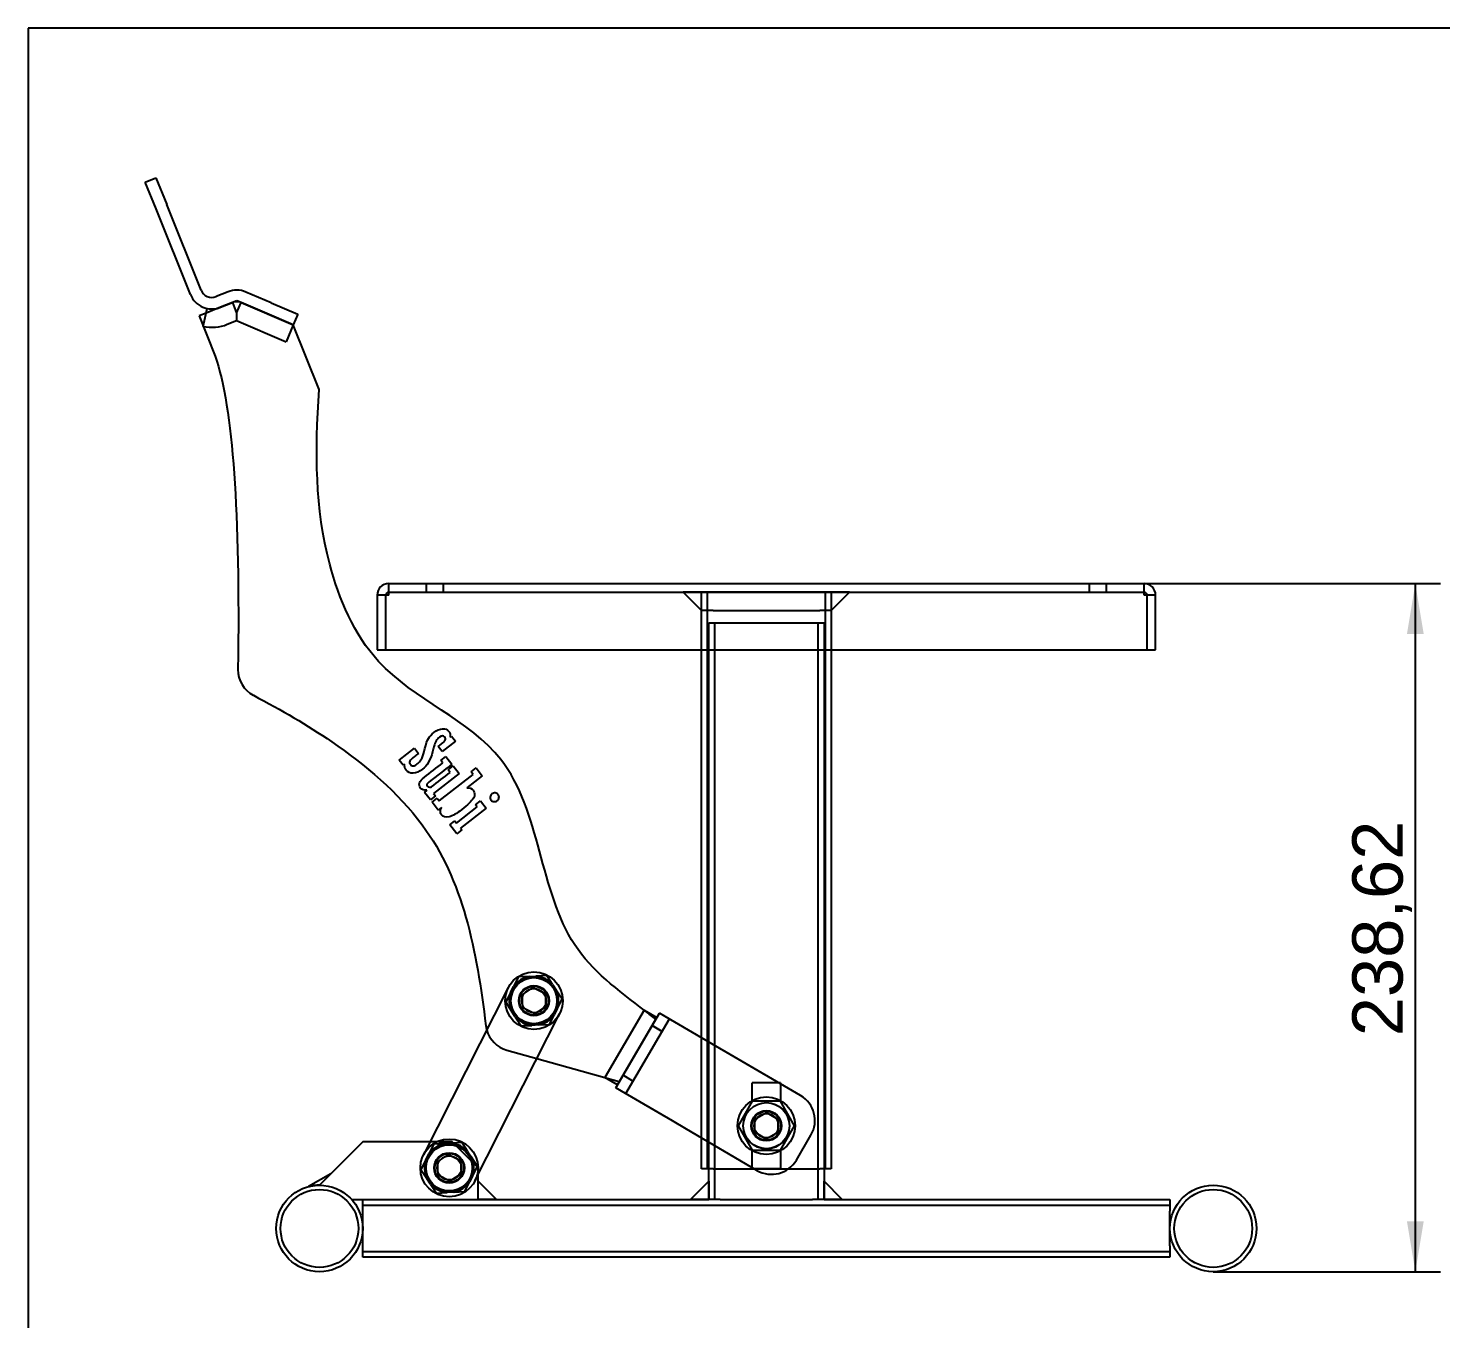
# Model space of a CAD drawing. Header units: millimetres. Extents: x 10 to 287, y 10 to 189.
# Drawn here: x 10 to 108, y 99.5 to 189 of the extents above; entities that cross this region are included whole.
import ezdxf
from ezdxf.enums import TextEntityAlignment as Align
from ezdxf.lldxf.tags import DXFTag

# ---------------------------------------------------------------- set-up
doc = ezdxf.new("R2010")
doc.units = ezdxf.units.MM
for name, color, linetype in [('ANGULAR_1', 7, 'Continuous'), ('ANGULAR_2', 7, 'Continuous'), ('CBM_P001', 7, 'Continuous'), ('CBM_P002', 7, 'Continuous'), ('CBM_P003', 7, 'Continuous'), ('CBM_P004', 7, 'Continuous'), ('CBM_P005.PAR', 7, 'Continuous'), ('CBM_P006', 7, 'Continuous'), ('CBM_P007.PAR', 7, 'Continuous'), ('CBM_P008', 7, 'Continuous'), ('CBM_P009', 7, 'Continuous'), ('CBM_P010.PAR', 7, 'Continuous'), ('Default', 7, 'Continuous'), ('DIN125_M10', 7, 'Continuous'), ('DIN912_M10X16', 7, 'Continuous'), ('DIN912_M10X35', 7, 'Continuous'), ('DIN934_M10', 7, 'Continuous'), ('DIN980_M10', 7, 'Continuous'), ('Predeterminado', 7, 'Continuous')]:
    doc.layers.add(name, color=color, linetype=linetype)
doc.styles.add('SEACAD_Arial', font='arial.ttf')
tags = doc.linetypes.add('HIDDEN2', pattern=[4.7625, 3.175, -1.5875]).pattern_tags.tags
tags[6:7] = [DXFTag(74, 4), DXFTag(75, 0), DXFTag(340, '0'), DXFTag(46, 0.0), DXFTag(50, 0.0), DXFTag(44, 0.0), DXFTag(45, 0.0)]
tags[4:5] = [DXFTag(74, 4), DXFTag(75, 0), DXFTag(340, '0'), DXFTag(46, 0.0), DXFTag(50, 0.0), DXFTag(44, 0.0), DXFTag(45, 0.0)]
doc.dimstyles.new('ISO_(mm)', dxfattribs={"dimtxt": 3.5, "dimasz": 3.5, "dimexe": 1.75, "dimexo": 0, "dimgap": 0.875, "dimtad": 1, "dimlfac": 5, "dimtxsty": 'SEACAD_Arial', "dimblk1": '_SE_FILLED', "dimblk2": '_SE_FILLED', "dimsah": 1, "dimcen": 1.75, "dimadec": 0, "dimazin": 0, "dimtfac": 0.5, "dimtmove": 0, "dimatfit": 3, "dimfxl": 1, "dimarcsym": 0})

# ---------------------------------------------------------------- blocks, each defined once
blk = doc.blocks.new('SE')
at = {"layer": 'ANGULAR_1', "color": 7, "linetype": 'HIDDEN2'}
for p, q in [((57.5, 149.927), (55.43, 149.927)), ((55.43, 149.927), (56.7, 148.657)), ((56.7, 148.657), (56.7, 149.927)), ((64.9, 149.927), (57.5, 149.927)), ((66.97, 149.927), (64.9, 149.927)), ((65.7, 149.927), (65.7, 148.657)), ((66.97, 149.927), (65.7, 148.657)), ((57.5, 148.657), (56.7, 148.657)), ((57.5, 148.657), (64.9, 148.657)), ((65.7, 148.657), (64.9, 148.657)), ((50.867, 115.758), (53.597, 120.428))]:
    blk.add_line(p, q, dxfattribs=at)
at = {"layer": 'ANGULAR_1', "color": 7, "linetype": 'Continuous'}
for p, q in [((52.734, 120.933), (50.003, 116.263)), ((52.734, 120.933), (53.597, 120.428)), ((50.867, 115.758), (50.003, 116.263)), ((57.2, 109.072), (55.93, 107.802)), ((57.2, 109.072), (57.2, 107.802)), ((65.2, 107.802), (65.2, 109.072)), ((66.47, 107.802), (65.2, 109.072)), ((57.2, 107.802), (55.93, 107.802)), ((66.47, 107.802), (65.2, 107.802))]:
    blk.add_line(p, q, dxfattribs=at)
at = {"layer": 'ANGULAR_2', "color": 7, "linetype": 'Continuous'}
for p, q in [((22.136, 168.363), (22.4, 169.606)), ((24.155, 170.018), (24.454, 169.276)), ((24.454, 169.276), (24.768, 170.011)), ((23.802, 168.507), (24.448, 168.767)), ((24.454, 169.276), (24.448, 168.767)), ((24.448, 168.767), (27.88, 167.302)), ((28.379, 168.47), (27.88, 167.302)), ((62.182, 115.897), (62.064, 115.897)), ((62.182, 115.897), (62.182, 115.828)), ((60.219, 109.957), (60.219, 110.026)), ((60.219, 109.957), (60.337, 109.957)), ((30.996, 109.598), (29.438, 108.704)), ((30.996, 109.598), (30.2, 108.802)), ((41.2, 107.802), (41.2, 109.072)), ((42.47, 107.802), (41.2, 109.072))]:
    blk.add_line(p, q, dxfattribs=at)
at = {"layer": 'ANGULAR_2', "color": 7, "linetype": 'HIDDEN2'}
for p, q in [((23.329, 169.686), (24.155, 170.018)), ((24.768, 170.011), (28.379, 168.47)), ((62.064, 115.897), (60.219, 115.897)), ((60.219, 114.627), (60.219, 115.897)), ((62.182, 115.828), (62.182, 114.627)), ((62.182, 114.627), (60.219, 114.627)), ((60.219, 111.227), (62.182, 111.227)), ((60.219, 110.026), (60.219, 111.227)), ((62.182, 111.227), (62.182, 109.957)), ((60.337, 109.957), (62.182, 109.957)), ((42.47, 107.802), (41.2, 107.802))]:
    blk.add_line(p, q, dxfattribs=at)
for centre, radius, start, end in [((22.732, 171.171), 1.6, 258.00087, 291.88335), ((30.2, 105.802), 3, 90, 104.71267)]:
    blk.add_arc(centre, radius, start, end, dxfattribs=at)
at = {"layer": 'ANGULAR_2', "color": 7, "linetype": 'Continuous'}
blk.add_arc((22.732, 171.171), 2.87, 258.00087, 291.88335, dxfattribs=at)
at = {"layer": 'CBM_P001', "color": 7, "linetype": 'Continuous'}
for centre, radius in [((30.2, 105.802), 3), ((92.2, 105.802), 3), ((30.2, 105.802), 2.7), ((92.2, 105.802), 2.7)]:
    blk.add_circle(centre, radius, dxfattribs=at)
at = {"layer": 'CBM_P002', "color": 7, "linetype": 'Continuous'}
for p, q in [((33.2, 107.802), (57.2, 107.802)), ((33.2, 107.002), (33.2, 107.802)), ((65.2, 107.802), (89.2, 107.802)), ((89.2, 107.802), (89.2, 107.002)), ((33.2, 104.602), (33.2, 107.002)), ((89.2, 104.602), (89.2, 107.002)), ((33.2, 103.802), (33.2, 104.602)), ((89.2, 104.602), (89.2, 103.802)), ((89.2, 103.802), (33.2, 103.802))]:
    blk.add_line(p, q, dxfattribs=at)
at = {"layer": 'CBM_P002', "color": 7, "linetype": 'HIDDEN2'}
for p, q in [((89.2, 107.402), (33.2, 107.402)), ((33.2, 104.202), (89.2, 104.202))]:
    blk.add_line(p, q, dxfattribs=at)
at = {"layer": 'CBM_P003', "color": 7, "linetype": 'HIDDEN2'}
for p, q in [((57.2, 109.927), (57.2, 147.802)), ((57.2, 147.802), (58, 147.802)), ((57.6, 147.802), (57.6, 107.802)), ((58, 147.802), (64.4, 147.802)), ((64.4, 147.802), (65.2, 147.802)), ((64.8, 107.802), (64.8, 147.802)), ((65.2, 147.802), (65.2, 109.927))]:
    blk.add_line(p, q, dxfattribs=at)
at = {"layer": 'CBM_P003', "color": 7, "linetype": 'Continuous'}
for p, q in [((57.2, 107.802), (57.2, 109.927)), ((65.2, 109.927), (65.2, 107.802)), ((58, 107.802), (57.2, 107.802)), ((58, 107.802), (64.4, 107.802)), ((65.2, 107.802), (64.4, 107.802))]:
    blk.add_line(p, q, dxfattribs=at)
at = {"layer": 'CBM_P004', "color": 7, "linetype": 'HIDDEN2'}
for p, q in [((56.7, 145.927), (56.7, 149.927)), ((57.1, 149.927), (57.1, 109.927)), ((65.3, 109.927), (65.3, 149.927)), ((65.7, 149.927), (65.7, 145.927)), ((56.7, 112.083), (56.7, 119.033)), ((60.388, 109.927), (62.715, 109.927))]:
    blk.add_line(p, q, dxfattribs=at)
at = {"layer": 'CBM_P004', "color": 7, "linetype": 'Continuous'}
for p, q in [((56.7, 119.033), (56.7, 145.927)), ((65.7, 145.927), (65.7, 109.927)), ((56.7, 109.927), (56.7, 112.083)), ((57.5, 109.927), (56.7, 109.927)), ((57.5, 109.927), (60.388, 109.927)), ((62.715, 109.927), (64.9, 109.927)), ((65.7, 109.927), (64.9, 109.927))]:
    blk.add_line(p, q, dxfattribs=at)
at = {"layer": 'CBM_P005.PAR', "color": 7, "linetype": 'Continuous'}
for p, q in [((50.751, 115.56), (53.779, 120.74)), ((54.184, 120.504), (53.779, 120.74)), ((57.707, 118.444), (54.184, 120.504)), ((58.684, 117.873), (57.707, 118.444)), ((63.578, 115.012), (58.684, 117.873)), ((51.156, 115.324), (50.751, 115.56)), ((54.679, 113.264), (51.156, 115.324)), ((55.656, 112.693), (54.679, 113.264)), ((60.55, 109.832), (55.656, 112.693)), ((63.286, 110.55), (64.295, 112.276))]:
    blk.add_line(p, q, dxfattribs=at)
at = {"layer": 'CBM_P005.PAR', "color": 7, "linetype": 'HIDDEN2'}
for p, q in [((51.442, 115.157), (54.47, 120.336)), ((53.965, 119.473), (53.274, 119.877)), ((51.946, 116.02), (51.256, 116.424))]:
    blk.add_line(p, q, dxfattribs=at)
at = {"layer": 'CBM_P005.PAR', "color": 7, "linetype": 'Continuous'}
for centre, start, end in [((62.568, 113.286), 329.69017, 59.69017), ((61.559, 111.559), 239.69017, 329.69017)]:
    blk.add_arc(centre, 2, start, end, dxfattribs=at)
at = {"layer": 'CBM_P006', "color": 7, "linetype": 'Continuous'}
for p, q in [((43.293, 122.502), (37.416, 110.907)), ((40.984, 109.098), (46.861, 120.694))]:
    blk.add_line(p, q, dxfattribs=at)
at = {"layer": 'CBM_P007.PAR', "color": 7, "linetype": 'Continuous'}
for p, q in [((35, 150.527), (87.4, 150.527)), ((35, 149.727), (35, 150.527)), ((87.4, 149.727), (87.4, 150.527)), ((34.2, 149.727), (34.2, 145.927)), ((35, 149.727), (34.2, 149.727)), ((88.2, 149.727), (87.4, 149.727)), ((88.2, 145.927), (88.2, 149.727)), ((34.2, 145.927), (88.2, 145.927))]:
    blk.add_line(p, q, dxfattribs=at)
at = {"layer": 'CBM_P007.PAR', "color": 7, "linetype": 'HIDDEN2'}
for p, q in [((35, 149.927), (87.4, 149.927)), ((37.6, 150.527), (37.6, 149.927)), ((38.8, 149.927), (38.8, 150.527)), ((83.6, 150.527), (83.6, 149.927)), ((84.8, 149.927), (84.8, 150.527)), ((34.8, 145.927), (34.8, 149.727)), ((87.6, 149.727), (87.6, 145.927))]:
    blk.add_line(p, q, dxfattribs=at)
at = {"layer": 'CBM_P007.PAR', "color": 7, "linetype": 'Continuous'}
for centre, radius, start, end in [((35, 149.727), 0.8, 90, 180), ((35, 149.727), 0.2, 90, 180), ((87.4, 149.727), 0.8, 0, 90), ((87.4, 149.727), 0.2, 0, 90)]:
    blk.add_arc(centre, radius, start, end, dxfattribs=at)
at = {"layer": 'CBM_P008', "color": 7, "linetype": 'Continuous'}
for p, q in [((33.2, 111.802), (30.2, 108.802)), ((37.87, 111.802), (33.2, 111.802)), ((41.2, 107.802), (41.2, 109.525)), ((32.436, 107.802), (33.2, 107.802))]:
    blk.add_line(p, q, dxfattribs=at)
at = {"layer": 'CBM_P008', "color": 7, "linetype": 'HIDDEN2'}
for p, q in [((39.4, 111.802), (37.87, 111.802)), ((41.2, 110.002), (39.4, 111.802)), ((41.2, 109.525), (41.2, 110.002))]:
    blk.add_line(p, q, dxfattribs=at)
at = {"layer": 'CBM_P009', "color": 7, "linetype": 'HIDDEN2'}
for p, q in [((23.329, 169.686), (22.332, 169.285)), ((24.463, 170.141), (24.155, 170.018)), ((24.768, 170.011), (24.463, 170.141)), ((53.274, 119.877), (53.965, 119.473)), ((43.186, 118.178), (45.287, 117.588)), ((50.003, 116.263), (50.998, 115.983)), ((51.946, 116.02), (51.256, 116.424))]:
    blk.add_line(p, q, dxfattribs=at)
at = {"layer": 'CBM_P009', "color": 7, "linetype": 'Continuous'}
for p, q in [((22.332, 169.285), (21.844, 169.089)), ((21.844, 169.089), (22.963, 166.304)), ((30.175, 163.997), (28.379, 168.47)), ((38.716, 138.881), (38.442, 139.232)), ((39.63, 139.594), (38.716, 138.881)), ((39.266, 139.874), (39.357, 139.945)), ((39.357, 139.945), (39.63, 139.594)), ((35.739, 138.285), (36.789, 139.104)), ((36.013, 137.933), (35.739, 138.285)), ((36.789, 139.104), (37.064, 138.752)), ((38.622, 138.255), (38.975, 138.531)), ((38.751, 138.09), (38.622, 138.255)), ((38.975, 138.531), (39.388, 138.002)), ((36.109, 138.007), (36.013, 137.933)), ((39.898, 137.347), (38.12, 135.96)), ((38.51, 135.459), (40.858, 137.29)), ((39.123, 137.613), (39.476, 137.888)), ((39.262, 137.435), (39.123, 137.613)), ((39.476, 137.888), (39.898, 137.347)), ((41.495, 137.203), (40.426, 136.369)), ((40.723, 137.464), (41.076, 137.74)), ((40.858, 137.29), (40.723, 137.464)), ((41.076, 137.74), (41.495, 137.203)), ((40.426, 136.369), (40.433, 136.361)), ((37.483, 136.048), (37.653, 136.18)), ((37.892, 135.523), (37.483, 136.048)), ((37.653, 136.18), (37.646, 136.189)), ((38.246, 135.799), (37.892, 135.523)), ((38.021, 135.358), (38.375, 135.633)), ((38.44, 134.821), (38.021, 135.358)), ((38.12, 135.96), (38.246, 135.799)), ((38.375, 135.633), (38.51, 135.459)), ((41.018, 135.182), (41.372, 135.458)), ((41.372, 135.458), (41.771, 134.946)), ((38.655, 134.988), (38.44, 134.821)), ((38.661, 134.98), (38.655, 134.988)), ((39.71, 133.921), (41.135, 135.032)), ((41.771, 134.946), (39.992, 133.559)), ((41.135, 135.032), (41.018, 135.182)), ((39.24, 133.795), (39.593, 134.071)), ((39.729, 133.168), (39.24, 133.795)), ((39.593, 134.071), (39.71, 133.921)), ((40.082, 133.444), (39.729, 133.168)), ((39.992, 133.559), (40.082, 133.444)), ((45.287, 117.588), (50.003, 116.263))]:
    blk.add_line(p, q, dxfattribs=at)
for centre, start, end in [((26.546, 144.549), 179.21508, 242.14805), ((43.727, 120.104), 187.03348, 195.74421)]:
    blk.add_arc(centre, 2, start, end, dxfattribs=at)
at = {"layer": 'CBM_P009', "color": 7, "linetype": 'HIDDEN2'}
blk.add_arc((43.727, 120.104), 2, 195.74421, 254.30694, dxfattribs=at)
at = {"layer": 'CBM_P009', "color": 7, "linetype": 'Continuous'}
blk.add_open_spline([(22.963, 166.304), (24.214, 162.715), (24.695, 155.428), (24.546, 144.576)], degree=3, dxfattribs=at)
for points, knots in [([(52.813, 120.872), (50.879, 122.354), (45.468, 126.349), (45.553, 139.305), (34.079, 143.425), (29.886, 153.431), (29.89, 159.556), (30.175, 163.997)], [0.0160408, 0.0160408, 0.0160408, 0.0160408, 0.1466334, 0.41246, 0.6216599, 0.766746, 1, 1, 1, 1]), ([(25.612, 142.781), (27.596, 141.732), (31.603, 139.426), (39.667, 132.699), (41.091, 125.141), (41.742, 119.859)], [0, 0, 0, 0, 0.216159, 0.503309, 1, 1, 1, 1]), ([(37.064, 138.752), (36.97, 138.679), (36.876, 138.606), (36.782, 138.532), (36.618, 138.404), (36.515, 138.299), (36.474, 138.216), (36.433, 138.13), (36.444, 138.05), (36.553, 137.909), (36.619, 137.88), (36.703, 137.884), (36.786, 137.889), (36.873, 137.927), (37.041, 138.058), (37.116, 138.136), (37.187, 138.232), (37.259, 138.329), (37.309, 138.42), (37.34, 138.503), (37.371, 138.586), (37.428, 138.779), (37.51, 139.086), (37.593, 139.401), (37.677, 139.634), (37.762, 139.783), (37.846, 139.932), (37.973, 140.07), (38.341, 140.357), (38.536, 140.442), (38.925, 140.469), (39.074, 140.409), (39.265, 140.164), (39.294, 140.031), (39.266, 139.874)], [0, 0, 0, 0, 0.062561, 0.062561, 0.062561, 0.140397, 0.140397, 0.140397, 0.188186, 0.188186, 0.225734, 0.225734, 0.225734, 0.283916, 0.283916, 0.333147, 0.333147, 0.333147, 0.387602, 0.387602, 0.387602, 0.493967, 0.493967, 0.493967, 0.624069, 0.624069, 0.624069, 0.710229, 0.710229, 0.812186, 0.812186, 0.914142, 0.914142, 1, 1, 1, 1]), ([(38.442, 139.232), (38.52, 139.292), (38.598, 139.353), (38.675, 139.413), (38.803, 139.513), (38.883, 139.6), (38.948, 139.749), (38.937, 139.82), (38.797, 140), (38.678, 140), (38.44, 139.814), (38.365, 139.728), (38.235, 139.518), (38.18, 139.381), (38.136, 139.214), (38.105, 139.093), (38.074, 138.971), (38.043, 138.85), (37.901, 138.297), (37.664, 137.896), (37.128, 137.478), (36.914, 137.391), (36.484, 137.37), (36.318, 137.438), (36.112, 137.703), (36.08, 137.845), (36.109, 138.007)], [0, 0, 0, 0, 0.052866, 0.052866, 0.052866, 0.109561, 0.109561, 0.166256, 0.166256, 0.260748, 0.260748, 0.316384, 0.316384, 0.372019, 0.372019, 0.372019, 0.439223, 0.439223, 0.439223, 0.63517, 0.63517, 0.764666, 0.764666, 0.894162, 0.894162, 1, 1, 1, 1]), ([(37.646, 136.189), (37.45, 136.171), (37.307, 136.222), (37.036, 136.57), (37.123, 136.82), (37.475, 137.094), (37.9, 137.426), (38.326, 137.758), (38.751, 138.09)], [0, 0, 0, 0, 0.159784, 0.159784, 0.460773, 0.460773, 0.460773, 1, 1, 1, 1]), ([(39.388, 138.002), (38.864, 137.593), (38.34, 137.185), (37.815, 136.776), (37.73, 136.709), (37.675, 136.655), (37.655, 136.612), (37.634, 136.568), (37.638, 136.527), (37.709, 136.436), (37.764, 136.411), (37.838, 136.412), (37.911, 136.413), (37.955, 136.415), (37.964, 136.423), (38.397, 136.76), (38.829, 137.097), (39.262, 137.435)], [0, 0, 0, 0, 0.461098, 0.461098, 0.461098, 0.514586, 0.514586, 0.514586, 0.551673, 0.551673, 0.58992, 0.58992, 0.58992, 0.619563, 0.619563, 0.619563, 1, 1, 1, 1]), ([(40.433, 136.361), (40.628, 136.373), (40.772, 136.319), (40.994, 136.034), (40.998, 135.85), (40.875, 135.643), (40.753, 135.438), (40.486, 135.173), (39.727, 134.582), (39.436, 134.417), (39.195, 134.356), (38.955, 134.295), (38.776, 134.338), (38.562, 134.613), (38.563, 134.776), (38.661, 134.98)], [0, 0, 0, 0, 0.105437, 0.105437, 0.24888, 0.24888, 0.24888, 0.519952, 0.519952, 0.744319, 0.744319, 0.744319, 0.8839, 0.8839, 1, 1, 1, 1]), ([(42.593, 135.896), (42.643, 135.831), (42.663, 135.757), (42.651, 135.675), (42.638, 135.594), (42.598, 135.525), (42.462, 135.419), (42.387, 135.397), (42.304, 135.404), (42.22, 135.412), (42.152, 135.449), (42.103, 135.514), (42.055, 135.58), (42.033, 135.651), (42.046, 135.735), (42.059, 135.818), (42.099, 135.885), (42.235, 135.991), (42.311, 136.014), (42.392, 136.006), (42.476, 135.996), (42.543, 135.96), (42.593, 135.896)], [0, 0, 0, 0, 0.123357, 0.123357, 0.123357, 0.251263, 0.251263, 0.376558, 0.376558, 0.376558, 0.500145, 0.500145, 0.500145, 0.623401, 0.623401, 0.623401, 0.748759, 0.748759, 0.876728, 0.876728, 0.876728, 1, 1, 1, 1])]:
    blk.add_open_spline(points, degree=3, knots=knots, dxfattribs=at)
at = {"layer": 'CBM_P009', "color": 7, "linetype": 'HIDDEN2'}
blk.add_open_spline([(53.532, 120.317), (53.291, 120.506), (53.051, 120.69), (52.813, 120.872)], degree=3, dxfattribs=at)
at = {"layer": 'CBM_P010.PAR', "color": 7, "linetype": 'Continuous'}
for p, q in [((18.117, 178.369), (18.859, 178.667)), ((18.862, 176.513), (18.117, 178.369)), ((18.859, 178.667), (19.605, 176.811)), ((21.248, 170.574), (18.862, 176.513)), ((21.99, 170.872), (19.605, 176.811)), ((23.857, 170.76), (23.031, 170.428)), ((26.853, 169.991), (25.082, 170.747)), ((24.155, 170.018), (23.329, 169.686)), ((26.539, 169.255), (24.768, 170.011)), ((26.853, 169.991), (28.693, 169.206)), ((28.379, 168.47), (26.539, 169.255)), ((28.693, 169.206), (28.379, 168.47))]:
    blk.add_line(p, q, dxfattribs=at)
for centre, radius, start, end in [((22.732, 171.171), 1.6, 201.88335, 291.88335), ((22.732, 171.171), 0.8, 201.88335, 291.88335), ((24.454, 169.276), 1.6, 66.88335, 111.88335), ((24.454, 169.276), 0.8, 66.88335, 111.88335)]:
    blk.add_arc(centre, radius, start, end, dxfattribs=at)
at = {"layer": 'DIN125_M10', "color": 7, "linetype": 'Continuous'}
for centre in [(45.077, 121.598), (61.2, 112.927), (39.2, 110.002)]:
    blk.add_circle(centre, 2, dxfattribs=at)
at = {"layer": 'DIN125_M10', "color": 7, "linetype": 'HIDDEN2'}
for centre in [(45.077, 121.598), (61.2, 112.927), (39.2, 110.002)]:
    blk.add_circle(centre, 1.05, dxfattribs=at)
at = {"layer": 'DIN912_M10X16', "color": 7, "linetype": 'Continuous'}
for p, q in [((60.403, 113.393), (61.205, 113.851)), ((61.205, 113.851), (62.003, 113.384)), ((60.398, 112.469), (60.403, 113.393)), ((62.003, 113.384), (61.998, 112.461)), ((61.195, 112.003), (60.398, 112.469)), ((61.998, 112.461), (61.195, 112.003))]:
    blk.add_line(p, q, dxfattribs=at)
blk.add_circle((61.2, 112.927), 1.6, dxfattribs=at)
at = {"layer": 'DIN912_M10X16', "color": 7, "linetype": 'HIDDEN2'}
blk.add_circle((61.2, 112.927), 1, dxfattribs=at)
at = {"layer": 'DIN912_M10X35', "color": 7, "linetype": 'Continuous'}
for p, q in [((44.253, 122.016), (45.027, 122.521)), ((45.027, 122.521), (45.851, 122.103)), ((44.304, 121.094), (44.253, 122.016)), ((45.851, 122.103), (45.901, 121.181)), ((45.128, 120.676), (44.304, 121.094)), ((45.901, 121.181), (45.128, 120.676)), ((38.376, 110.42), (39.15, 110.925)), ((39.15, 110.925), (39.974, 110.507)), ((38.427, 109.498), (38.376, 110.42)), ((39.974, 110.507), (40.024, 109.585)), ((39.251, 109.08), (38.427, 109.498)), ((40.024, 109.585), (39.251, 109.08))]:
    blk.add_line(p, q, dxfattribs=at)
for centre in [(45.077, 121.598), (39.2, 110.002)]:
    blk.add_circle(centre, 1.6, dxfattribs=at)
at = {"layer": 'DIN912_M10X35', "color": 7, "linetype": 'HIDDEN2'}
for centre in [(45.077, 121.598), (39.2, 110.002)]:
    blk.add_circle(centre, 1, dxfattribs=at)
at = {"layer": 'DIN934_M10', "color": 7, "linetype": 'HIDDEN2'}
for p, q in [((60.219, 114.627), (59.237, 112.927)), ((62.182, 114.627), (60.219, 114.627)), ((63.163, 112.927), (62.182, 114.627)), ((59.237, 112.927), (60.219, 111.227)), ((62.182, 111.227), (63.163, 112.927)), ((60.219, 111.227), (62.182, 111.227))]:
    blk.add_line(p, q, dxfattribs=at)
for radius in [1.603, 0.838]:
    blk.add_circle((61.2, 112.927), radius, dxfattribs=at)
at = {"layer": 'DIN980_M10', "color": 7, "linetype": 'HIDDEN2'}
for p, q in [((43.457, 122.162), (43.665, 122.572)), ((44.005, 123.242), (43.665, 122.572)), ((44.755, 123.283), (44.005, 123.242)), ((44.755, 123.283), (45.214, 123.308)), ((45.965, 123.349), (45.214, 123.308)), ((46.375, 122.72), (45.965, 123.349)), ((46.375, 122.72), (46.627, 122.335)), ((43.457, 122.162), (43.117, 121.491)), ((47.037, 121.705), (46.627, 122.335)), ((46.698, 121.035), (47.037, 121.705)), ((43.117, 121.491), (43.528, 120.862)), ((43.779, 120.477), (43.528, 120.862)), ((46.15, 119.954), (46.49, 120.625)), ((46.698, 121.035), (46.49, 120.625)), ((43.779, 120.477), (44.19, 119.847)), ((44.19, 119.847), (44.94, 119.888)), ((45.399, 119.913), (44.94, 119.888)), ((45.399, 119.913), (46.15, 119.954)), ((38.878, 111.687), (39.337, 111.712)), ((40.088, 111.753), (39.337, 111.712)), ((40.498, 111.124), (40.088, 111.753)), ((37.58, 110.566), (37.788, 110.976)), ((38.128, 111.646), (37.788, 110.976)), ((38.878, 111.687), (38.128, 111.646)), ((40.498, 111.124), (40.75, 110.739)), ((41.16, 110.109), (40.75, 110.739)), ((37.58, 110.566), (37.24, 109.896)), ((37.24, 109.896), (37.651, 109.266)), ((40.821, 109.439), (41.16, 110.109)), ((37.902, 108.881), (37.651, 109.266)), ((37.902, 108.881), (38.313, 108.252)), ((40.273, 108.358), (40.613, 109.029)), ((40.821, 109.439), (40.613, 109.029)), ((38.313, 108.252), (39.063, 108.292)), ((39.523, 108.318), (39.063, 108.292)), ((39.523, 108.318), (40.273, 108.358))]:
    blk.add_line(p, q, dxfattribs=at)
for centre, radius in [((45.077, 121.598), 1.642), ((45.077, 121.598), 0.838), ((39.2, 110.002), 1.642), ((39.2, 110.002), 0.838)]:
    blk.add_circle(centre, radius, dxfattribs=at)
for centre, start, end in [((45.077, 121.598), 100.82725, 145.42029), ((45.077, 121.598), 40.82725, 85.42029), ((45.077, 121.598), 160.82725, 205.42029), ((45.077, 121.598), 340.82725, 25.42029), ((45.077, 121.598), 280.82725, 325.42029), ((45.077, 121.598), 220.82725, 265.42029), ((39.2, 110.002), 40.82725, 85.42029), ((39.2, 110.002), 100.82725, 145.42029), ((39.2, 110.002), 340.82725, 25.42029), ((39.2, 110.002), 160.82725, 205.42029), ((39.2, 110.002), 220.82725, 265.42029), ((39.2, 110.002), 280.82725, 325.42029)]:
    blk.add_arc(centre, 1.715, start, end, dxfattribs=at)
blk = doc.blocks.new('DMBLK2')
at = {"layer": 'Predeterminado', "linetype": 'Continuous'}
for points in [[(106.802, 147.027), (106.219, 150.527), (105.636, 147.027)], [(106.802, 106.302), (105.636, 106.302), (106.219, 102.802)]]:
    blk.add_hatch(color=7, dxfattribs=at).paths.add_polyline_path(points)
at = {"layer": 'Predeterminado', "color": 7, "linetype": 'Continuous'}
for p, q in [((87.4, 150.527), (107.969, 150.527)), ((106.219, 150.527), (106.219, 102.802)), ((92.2, 102.802), (107.969, 102.802))]:
    blk.add_line(p, q, dxfattribs=at)
at = {"layer": 'Predeterminado', "color": 7, "linetype": 'Continuous', "style": 'SEACAD_Arial'}
blk.add_text('238,62', height=3.5, rotation=90, dxfattribs=at).set_placement((101.844, 119.132), align=Align.TOP_LEFT)
blk = doc.blocks.new('_SE_FILLED')
at = {"color": 0}
blk.add_line((0, 0), (-1, 0), dxfattribs=at)
blk.add_solid([(0, 0), (-1, -0.1665), (-1, 0.1665), (0, 0)], dxfattribs=at)

msp = doc.modelspace()

# ---------------------------------------------------------------- linework, layer by layer
at = {"layer": 'Default', "color": 7, "linetype": 'Continuous'}
msp.add_line((286.9976, 189.0406), (9.9976, 189.0406), dxfattribs=at)
at = {"layer": 'Predeterminado', "color": 7, "linetype": 'Continuous'}
for p, q in [((286.9976, 189.0406), (9.9976, 189.0406)), ((9.9976, 189.0406), (9.9976, 10.0406))]:
    msp.add_line(p, q, dxfattribs=at)

# ---------------------------------------------------------------- block references
at = {"layer": 'Predeterminado'}
msp.add_blockref('SE', (0, 0), dxfattribs=at)

# ---------------------------------------------------------------- dimensions: what is measured, and where the dimension line sits
at = {"layer": 'Predeterminado', "color": 7, "linetype": 'Continuous'}
dim = msp.add_linear_dim(base=(106.2188, 102.8025), p1=(87.4004, 150.5269), p2=(92.2004, 102.8025), angle=90, text='\\A1;<>', dimstyle='ISO_(mm)', dxfattribs=at)
dim.commit()
dim.dimension.update_dxf_attribs({"geometry": 'DMBLK2', "text_midpoint": (106.2188, 126.6647), "dimtype": 160})

doc.saveas('drawing.dxf')
